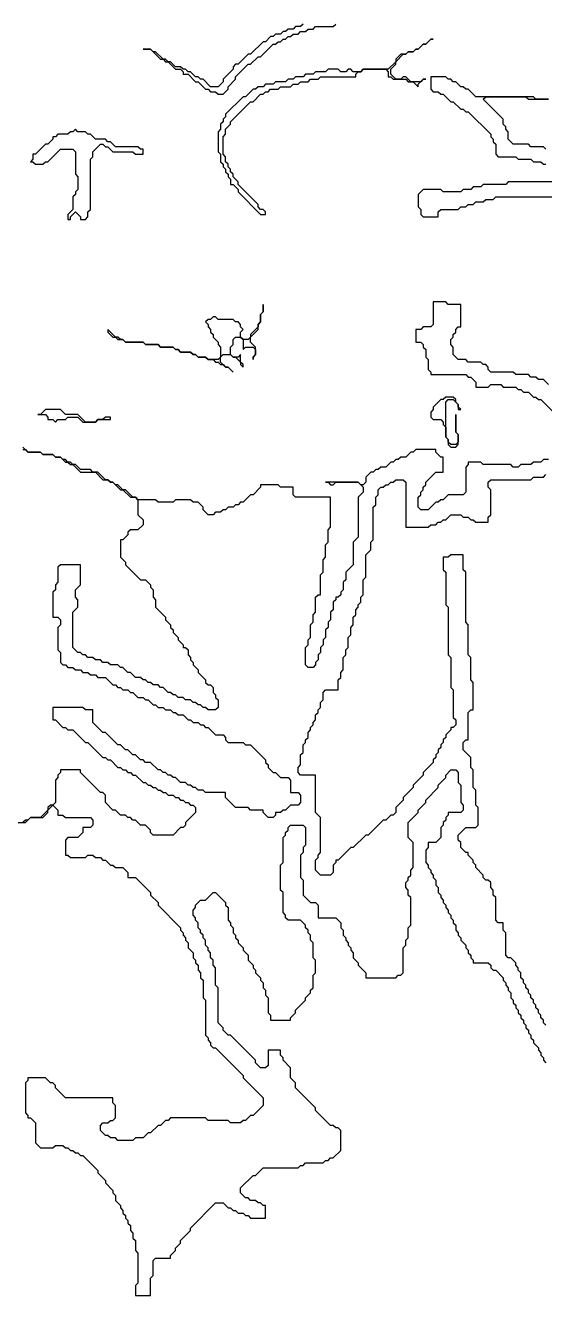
# Model space of a CAD drawing. Header units: metres. Extents: x 0 to 1000, y 0 to 1405.
# Drawn here: x 696.7 to 748.6, y 0.2 to 127.1 of the extents above; entities that cross this region are included whole.
import ezdxf

# ---------------------------------------------------------------- set-up
doc = ezdxf.new("R2010")
doc.units = ezdxf.units.M

msp = doc.modelspace()

# ---------------------------------------------------------------- linework, layer by layer
for points in [[(724.5, 127.25), (724.25, 127), (723.75, 127), (723.5, 126.75), (723, 126.75), (722.75, 126.5), (722.5, 126.5), (722.25, 126.25), (721.75, 126.25), (721.5, 126), (721.25, 126), (720.75, 125.5), (720.5, 125.5), (719.25, 124.25), (719, 124.25), (718, 123.25), (717.75, 123.25), (717.5, 123), (717.5, 122.75), (716.5, 121.75), (716.5, 121.5), (716, 121), (715.25, 121), (714.5, 121.75), (714.25, 121.75), (714, 122), (713.75, 122), (713.25, 122.5), (713, 122.5), (712.75, 122.75), (712.5, 122.75), (712.25, 123), (711.75, 123), (711.25, 123.5), (711, 123.5), (710.75, 123.75), (710.5, 123.75), (709.75, 124.5), (709.5, 124.5), (709.25, 124.75), (708.5, 124.75), (709.25, 124.75), (710.25, 123.75), (710.5, 123.75), (710.75, 123.5), (711, 123.5), (711.75, 122.75), (712.25, 122.75), (712.5, 122.5), (712.5, 122.25), (713, 122.25), (713.75, 121.5), (714, 121.5), (714.75, 120.75), (715, 120.75), (715.25, 120.5), (715.75, 120.5), (716, 120.25), (716.5, 120.25), (717, 120.75), (717, 121), (717.75, 121.75), (717.75, 122), (719, 123.25), (719.25, 123.25), (720, 124), (720.25, 124), (721.5, 125.25), (721.75, 125.25), (722, 125.5), (722.25, 125.5), (722.5, 125.75), (722.75, 125.75), (723, 126), (723.25, 126), (723.5, 126.25), (724, 126.25), (724.25, 126.5), (724.75, 126.5), (725, 126.75), (725.5, 126.75), (725.75, 127), (727.5, 127), (727.75, 127.25)], [(749, 119.75), (747.75, 119.75), (747.5, 120), (741.75, 120), (741, 120.75), (740.75, 120.75), (740.5, 121), (740.25, 121), (739.75, 121.5), (739.5, 121.5), (739.25, 121.75), (739, 121.75), (738.75, 122), (737.25, 122), (737.25, 120.75), (737.5, 120.5), (738, 120.5), (738.25, 120.25), (738.5, 120.25), (739.25, 119.5), (739.5, 119.5), (740.25, 118.75), (740.5, 118.75), (740.75, 118.5), (741, 118.5), (743.25, 116.25), (743.25, 116), (743.5, 115.75), (743.5, 115.5), (743.75, 115.25), (743.75, 114.25), (744, 114), (745.75, 114), (746, 113.75), (747.25, 113.75), (747.5, 113.5), (748.25, 113.5), (748.5, 113.25), (748.75, 113.25)], [(748.75, 114.75), (748.5, 115), (747.25, 115), (747, 115.25), (745.5, 115.25), (745, 115.75), (745, 116.5), (744.75, 116.75), (744.75, 117), (744.5, 117.25), (744.5, 117.75), (742.5, 119.75), (742.75, 120), (746.75, 120), (747, 119.75), (749, 119.75)], [(750.25, 111.5), (745, 111.5), (744.75, 111.25), (742.5, 111.25), (742.25, 111), (741.5, 111), (741.25, 110.75), (740.5, 110.75), (740.25, 110.5), (738.5, 110.5), (738.25, 110.75), (736.5, 110.75), (736, 110.25), (736, 109), (736.25, 108.75), (736.25, 108.25), (736.5, 108), (738, 108), (738, 108.5), (738.25, 108.75), (740, 108.75), (740.25, 109), (740.75, 109), (741, 109.25), (741.5, 109.25), (741.75, 109.5), (742.5, 109.5), (742.75, 109.75), (743.5, 109.75), (743.75, 110), (751, 110)], [(749, 91.25), (748.5, 91.75), (748, 91.75), (747.75, 92), (747.25, 92), (747, 92.25), (745.75, 92.25), (745.5, 92.5), (743.25, 92.5), (743, 92.75), (743, 93), (742.75, 93.25), (742.5, 93.25), (742.25, 93.5), (741, 93.5), (740.75, 93.75), (740, 93.75), (739.5, 94.25), (739.5, 95), (739.25, 95.25), (739.25, 95.75), (739.5, 96), (739.5, 96.25), (739.75, 96.5), (739.75, 96.75), (740, 97), (740.25, 97), (740.25, 99.25), (739, 99.25), (738.75, 99.5), (737.5, 99.5), (737.5, 97.25), (737.25, 97), (736.5, 97), (736.25, 96.75), (735.75, 96.75), (735.75, 95.5), (736.25, 95.5), (736.5, 95.25), (736.5, 95), (736.75, 94.75), (736.75, 94), (737, 93.75), (737, 92.75), (737.25, 92.5), (737.25, 92.25), (740.75, 92.25), (741, 92), (741.25, 92), (741.75, 91.5), (741.75, 91), (743, 91), (743.25, 91.25), (744.25, 91.25), (744.5, 91), (745.75, 91), (746, 90.75), (746.25, 90.75), (746.5, 90.5), (747, 90.5), (747.5, 90), (747.75, 90), (748, 89.75), (748.25, 89.75), (750.5, 87.5)], [(749, 83.75), (748.5, 83.75), (748.25, 83.5), (747.5, 83.5), (747.25, 83.25), (746.25, 83.25), (746, 83), (745.5, 83), (745.25, 83.25), (742.5, 83.25), (742.25, 83.5), (741, 83.5), (741, 83.25), (740.75, 83), (740.75, 80.5), (740.5, 80.25), (739, 80.25), (738.5, 79.75), (738.25, 79.75), (738, 79.5), (737.75, 79.5), (737, 78.75), (736.25, 78.75), (736, 79), (736, 80), (736.25, 80.25), (736.25, 80.5), (736.5, 80.75), (736.5, 81), (736.75, 81.25), (736.75, 81.5), (737.75, 82.5), (738.5, 82.5), (738.5, 84), (738.25, 84), (737.75, 84.5), (737.75, 84.75), (735.75, 84.75), (735.5, 84.5), (735.25, 84.5), (734.75, 84), (734.25, 84), (734, 83.75), (733.75, 83.75), (733.5, 83.5), (733.25, 83.5), (732.75, 83), (732.25, 83), (732, 82.75), (731.75, 82.75), (731.5, 82.5), (731.25, 82.5), (730.75, 82), (730.75, 81.5), (730.5, 81.25), (730.25, 81.25), (730, 81.5), (726.75, 81.5), (727, 81.5), (727.25, 81.25), (727.5, 81.25), (727.75, 81.5), (730, 81.5), (730.5, 81), (730.5, 80.5), (730, 80), (730, 76), (729.5, 75.5), (729.5, 73.25), (728.75, 72.5), (728.75, 71.75), (728.5, 71.5), (728.5, 70.75), (728.25, 70.5), (728.25, 70.25), (728, 70), (727.75, 70), (727.75, 69.75), (727.5, 69.5), (727.5, 68.75), (727.25, 68.5), (727.25, 67.75), (727, 67.5), (727, 67), (726.75, 66.75), (726.75, 66), (726.5, 65.75), (726.5, 65.25), (726.25, 65), (726.25, 64.5), (726, 64.25), (726, 63.75), (725.75, 63.5), (725.75, 63.25), (725.5, 63), (725, 63), (724.75, 63.25), (724.75, 65), (725, 65.25), (725, 65.75), (725.25, 66), (725.25, 67.25), (725.5, 67.5), (725.5, 68.25), (725.75, 68.5), (725.75, 70), (726, 70.25), (726.25, 70.25), (726.25, 72.25), (726.5, 72.5), (726.5, 73.75), (726.75, 74), (726.75, 75.25), (727, 75.5), (727, 76.75), (727.25, 77), (727.25, 80), (723.75, 80), (723.5, 80.25), (723.5, 81), (722.25, 81), (722, 81.25), (720.25, 81.25), (720.25, 81), (719.5, 80.25), (719.25, 80.25), (718.5, 79.5), (718.25, 79.5), (718, 79.25), (717.75, 79.25), (717.5, 79), (717, 79), (716.75, 78.75), (716.5, 78.75), (716.25, 78.5), (715.75, 78.5), (715.5, 78.25), (715, 78.25), (714.5, 78.75), (714.5, 79), (714, 79.5), (713.5, 79.5), (713.25, 79.75), (711.75, 79.75), (711.5, 79.5), (710, 79.5), (709.75, 79.75), (708, 79.75), (707.75, 80), (707.5, 80), (706.75, 80.75), (706.5, 80.75), (706, 81.25), (705.75, 81.25), (705.5, 81.5), (705.25, 81.5), (705, 81.75), (704.75, 81.75), (704, 82.5), (703.5, 82.5), (703.25, 82.75), (702.25, 82.75), (701.75, 83.25), (701.5, 83.25), (701.25, 83.5), (701, 83.5), (700.75, 83.75), (700.5, 83.75), (700.25, 84), (699.75, 84), (699.5, 84.25), (698.5, 84.25), (698.25, 84.5), (697, 84.5), (696.5, 85)], [(696.5, 84.75), (696.75, 84.75), (697, 84.5), (698.25, 84.5), (698.5, 84.25), (699.5, 84.25), (699.75, 84), (700.25, 84), (700.75, 83.5), (701, 83.5), (701.25, 83.25), (701.5, 83.25), (702.25, 82.5), (703.75, 82.5), (704.5, 81.75), (705, 81.75), (705.25, 81.5), (705.5, 81.5), (706.25, 80.75), (706.5, 80.75), (707.25, 80), (707.75, 80), (708, 79.75), (708, 78.25), (708.5, 77.75), (708.5, 77.25), (708, 76.75), (707.25, 76.75), (707, 76.5), (707, 76.25), (706.5, 75.75), (706.25, 75.75), (706.25, 74), (706.75, 73.5), (706.75, 73.25), (708.25, 71.75), (708.75, 71.75), (709.25, 71.25), (709.25, 71), (709.5, 70.75), (709.5, 70), (709.75, 69.75), (709.75, 69), (710.75, 68), (710.75, 67.75), (711.25, 67.25), (711.25, 67), (711.5, 66.75), (711.5, 66.5), (712, 66), (712, 65.75), (712.5, 65.25), (712.5, 65), (712.75, 65), (713, 64.75), (713, 64.25), (713.25, 64), (713.25, 63.75), (713.5, 63.5), (713.5, 63.25), (714, 62.75), (714, 62.5), (714.75, 61.75), (714.75, 61.5), (715, 61.25), (715.25, 61.25), (715.5, 61), (715.5, 60.5), (715.75, 60.25), (715.75, 60), (716, 59.75), (716, 59), (715.75, 58.75), (715, 58.75), (714.75, 59), (714.5, 59), (714.25, 59.25), (714, 59.25), (713.75, 59.5), (713.5, 59.5), (713.25, 59.75), (712.75, 59.75), (712.5, 60), (712, 60), (711.75, 60.25), (711.5, 60.25), (711.25, 60.5), (711, 60.5), (710.5, 61), (710.25, 61), (710, 61.25), (709.5, 61.25), (709.25, 61.5), (709, 61.5), (708.75, 61.75), (708.5, 61.75), (708.25, 62), (707.75, 62), (707.25, 62.5), (707, 62.5), (706.5, 63), (706.25, 63), (706, 63.25), (705.25, 63.25), (705, 63.5), (704.5, 63.5), (704.25, 63.75), (703.75, 63.75), (703.5, 64), (703, 64), (702.75, 64.25), (702.5, 64.25), (702.25, 64.5), (702, 64.5), (701.5, 65), (701.5, 68.5), (702, 69), (702, 69.75), (701.75, 70), (701.75, 70.75), (702.25, 71.25), (702.25, 73.25), (700.25, 73.25), (700, 73), (700, 71.5), (699.75, 71.25), (699.75, 70.75), (699.5, 70.5), (699.5, 68), (700, 68), (700.25, 67.75), (700.25, 67.25), (700, 67), (700, 64.75), (700.25, 64.5), (700.25, 63.5), (700.5, 63.25), (700.75, 63.25), (701, 63), (701.5, 63), (701.75, 62.75), (702.25, 62.75), (702.5, 62.5), (703, 62.5), (703.25, 62.25), (703.75, 62.25), (704, 62), (704.75, 62), (705.5, 61.25), (705.75, 61.25), (706, 61), (706.25, 61), (706.5, 60.75), (707, 60.75), (707.25, 60.5), (707.5, 60.5), (708, 60), (708.5, 60), (708.75, 59.75), (709, 59.75), (709.5, 59.25), (709.75, 59.25), (710, 59), (710.5, 59), (710.75, 58.75), (711.25, 58.75), (711.5, 58.5), (711.75, 58.5), (712, 58.25), (712.5, 58.25), (713, 57.75), (713.25, 57.75), (713.5, 57.5), (714, 57.5), (714.25, 57.25), (714.5, 57.25), (714.75, 57), (715, 57), (715.75, 56.25), (716.5, 56.25), (716.75, 56), (716.75, 55.75), (717, 55.5), (718.5, 55.5), (718.75, 55.25), (719.25, 55.25), (720.75, 53.75), (720.75, 53.5), (721, 53.25), (721, 53), (721.5, 52.5), (721.75, 52.5), (722.25, 52), (723, 52), (723.25, 51.75), (723.25, 50.5), (724, 50.5), (724.25, 50.25), (724.25, 49.5), (724, 49.25), (723.25, 49.25), (722.75, 48.75), (722.5, 48.75), (722.25, 48.5), (721.75, 48.5), (721.75, 48.25), (721.5, 48), (721, 48), (720.5, 48.5), (720.5, 48.75), (719.25, 48.75), (719, 49), (717.75, 49), (716.75, 50), (716.75, 50.5), (714.75, 50.5), (714.5, 50.75), (714, 50.75), (713.75, 51), (713.5, 51), (713.25, 51.25), (713, 51.25), (712.75, 51.5), (712.25, 51.5), (711.75, 52), (711.5, 52), (711.25, 52.25), (711, 52.25), (710.75, 52.5), (710.5, 52.5), (710.25, 52.75), (710, 52.75), (709.25, 53.5), (708.75, 53.5), (708.5, 53.75), (708.25, 53.75), (707.75, 54.25), (707.5, 54.25), (707, 54.75), (706.75, 54.75), (706.25, 55.25), (706, 55.25), (704.75, 56.5), (704.5, 56.5), (703.5, 57.5), (703.5, 58.75), (702.75, 58.75), (702.5, 59), (699.5, 59), (699.5, 57.75), (699.75, 57.75), (700.5, 57), (700.75, 57), (701, 56.75), (701.5, 56.75), (702.75, 55.5), (703, 55.5), (704.5, 54), (704.75, 54), (705, 53.75), (705.25, 53.75), (706, 53), (706.25, 53), (706.5, 52.75), (706.75, 52.75), (707, 52.5), (707.25, 52.5), (707.5, 52.25), (707.75, 52.25), (708.5, 51.5), (708.75, 51.5), (709, 51.25), (709.25, 51.25), (709.5, 51), (709.75, 51), (710, 50.75), (710.25, 50.75), (710.5, 50.5), (710.75, 50.5), (711, 50.25), (711.5, 50.25), (711.75, 50), (712, 50), (712.25, 49.75), (712.5, 49.75), (712.75, 49.5), (713, 49.5), (713.25, 49.25), (713.5, 49.25), (713.75, 49), (713.75, 48.5), (712.75, 47.5), (712.75, 47.25), (712.5, 47), (712.25, 47), (711.5, 46.25), (709.5, 46.25), (709.25, 46.5), (709.25, 46.75), (708.75, 47.25), (708.25, 47.25), (707.75, 47.75), (707.5, 47.75), (707.25, 48), (707, 48), (706.75, 48.25), (706.25, 48.25), (705.75, 48.75), (705.5, 48.75), (704.75, 49.5), (704.75, 50.25), (704.5, 50.5), (704.25, 50.5), (702.25, 52.5), (702.25, 52.75), (700.25, 52.75), (700.25, 52.5), (700, 52.25), (700, 52), (699.75, 51.75), (699.75, 49.5), (699.5, 49.25), (699.25, 49.25), (699, 49), (699, 48.75), (698.25, 48), (697.25, 48), (697, 47.75), (696.75, 47.75), (696.5, 47.5)], [(748.75, 27.25), (748.5, 27.5), (748.5, 27.75), (748.25, 28), (748.25, 28.25), (748, 28.5), (748, 28.75), (747.75, 29), (747.75, 29.25), (747.5, 29.5), (747.5, 29.75), (747.25, 30), (747.25, 30.25), (747, 30.5), (747, 30.75), (746.75, 31), (746.75, 31.25), (746.5, 31.5), (746.5, 31.75), (746.25, 32), (746.25, 32.5), (746, 32.75), (746, 33), (745.75, 33.25), (745.75, 33.5), (745.25, 34), (745, 34), (744.75, 34.25), (744.75, 36.5), (744.5, 36.75), (744.5, 37.5), (744, 37.5), (743.75, 37.75), (743.75, 40), (743.5, 40.25), (743.5, 40.75), (743.25, 41), (743.25, 41.5), (743, 41.75), (742.75, 41.75), (742.5, 42), (742.5, 42.25), (741.75, 43), (741.75, 43.25), (741.5, 43.5), (741.5, 43.75), (741, 44.25), (741, 44.5), (740.75, 44.5), (740.25, 45), (740.25, 45.5), (740, 45.75), (740, 46.25), (740.75, 47), (741.75, 47), (742, 47.25), (742, 49), (741.75, 49.25), (741.75, 50.75), (741.5, 51), (741.5, 52.75), (741.25, 53), (741.25, 54), (740.5, 54.75), (740.5, 55.5), (740.75, 55.75), (741, 55.75), (741, 58.5), (741.25, 58.75), (741.5, 58.75), (741.5, 61.5), (741.25, 61.75), (741.25, 64), (741, 64.25), (741, 67.25), (740.75, 67.5), (740.75, 72.5), (740.5, 72.75), (740.5, 74.25), (739.25, 74.25), (739, 74), (738.5, 74), (738.5, 72.75), (738.75, 72.5), (738.75, 69.25), (739, 69), (739, 64.25), (739.25, 64), (739.25, 61), (739.5, 60.75), (739.5, 58), (739.75, 57.75), (739.75, 57.25), (739.5, 57), (739.25, 57), (739.25, 56.75), (738.75, 56.25), (738.75, 56), (738.5, 55.75), (738.5, 55.5), (738.25, 55.25), (738.25, 55), (738, 54.75), (738, 54.5), (737.75, 54.25), (737.75, 54), (737.5, 53.75), (737.5, 53.5), (736.5, 52.5), (736.5, 52.25), (735.5, 51.25), (735.5, 51), (734.5, 50), (734.5, 49.75), (733.75, 49), (733.75, 48.5), (733.5, 48.25), (733.25, 48.25), (732.75, 47.75), (732.5, 47.75), (731, 46.25), (730.75, 46.25), (729.5, 45), (729.25, 45), (728, 43.75), (727.75, 43.75), (727.75, 43.5), (727.5, 43.25), (727.5, 42.5), (727.25, 42.25), (726.25, 42.25), (725.75, 42.75), (725.75, 43.75), (726, 44), (726, 44.25), (726.25, 44.5), (726.25, 48), (725.75, 48.5), (725.75, 52.25), (724.25, 52.25), (724, 52.5), (724, 53), (724.25, 53.25), (724.25, 54.25), (724.5, 54.5), (724.5, 55.25), (724.75, 55.5), (724.75, 55.75), (725, 56), (725, 56.5), (725.25, 56.75), (725.25, 57), (725.5, 57.25), (725.5, 57.5), (725.75, 57.75), (725.75, 58.25), (726, 58.5), (726, 58.75), (726.25, 59), (726.25, 59.5), (726.5, 59.75), (726.5, 60.5), (726.75, 60.75), (728, 60.75), (728, 61.75), (728.25, 62), (728.25, 62.5), (728.5, 62.75), (728.5, 64), (728.75, 64.25), (728.75, 64.75), (729, 65), (729, 66), (729.25, 66.25), (729.25, 67), (729.5, 67.25), (729.5, 68), (729.75, 68.25), (729.75, 68.75), (730, 69), (730, 69.25), (730.25, 69.5), (730.25, 70), (730.5, 70.25), (730.5, 71.75), (730.75, 72), (730.75, 74.25), (731.25, 74.75), (731.25, 75.5), (731.5, 75.75), (731.5, 79), (731.75, 79.25), (731.75, 80), (732, 80.25), (732, 80.75), (732.25, 81), (732.5, 81), (732.75, 81.25), (733, 81.25), (733.25, 81.5), (733.5, 81.5), (733.75, 81.75), (734.5, 81.75), (734.75, 81.5), (734.75, 77), (737, 77), (737.25, 77.25), (737.75, 77.25), (738, 77.5), (738.25, 77.5), (738.5, 77.75), (738.75, 77.75), (739.25, 78.25), (740.25, 78.25), (740.5, 78), (741, 78), (741.25, 77.75), (741.5, 77.75), (741.75, 77.5), (743, 77.5), (743, 78), (743.25, 78.25), (743.25, 80.75), (743, 81), (743, 81.5), (743.25, 81.75), (747.25, 81.75), (747.5, 82), (748.5, 82), (748.75, 82.25)], [(695.25, 47.5), (696.75, 47.5), (697.25, 48), (698.5, 48), (699, 48.5), (699, 48.75), (699.5, 49.25), (700, 48.75), (700, 48.25), (700.5, 48.25), (700.75, 48), (703.25, 48), (703.5, 47.75), (703.5, 47.25), (703.25, 47), (702.5, 47), (702.5, 46.5), (702, 46), (701, 46), (700.75, 45.75), (700.75, 44.25), (701, 44.25), (701.25, 44), (702.75, 44), (703, 44.25), (703.5, 44.25), (703.75, 44), (704.25, 44), (704.5, 43.75), (704.75, 43.75), (705.25, 43.25), (705.5, 43.25), (705.75, 43), (706.5, 43), (707, 42.5), (707, 42), (707.75, 42), (709.25, 40.5), (709.25, 40.25), (710, 39.5), (710, 39.25), (712.25, 37), (712.25, 36.75), (712.5, 36.5), (712.5, 36.25), (712.75, 36), (712.75, 35.75), (713, 35.5), (713, 35), (713.5, 34.5), (713.5, 34), (713.75, 33.75), (713.75, 33.5), (714, 33.25), (714, 32.75), (714.25, 32.5), (714.25, 32), (714.5, 31.75), (714.5, 30), (714.75, 29.75), (714.75, 26.25), (715, 26), (715, 25.75), (715.25, 25.5), (715.25, 25.25), (715.5, 25), (715.75, 25), (718.5, 22.25), (718.5, 22), (720.5, 20), (720.5, 19.25), (719.5, 18.25), (719.25, 18.25), (718.75, 17.75), (718.5, 17.75), (718.25, 17.5), (717.25, 17.5), (717, 17.75), (715, 17.75), (714.75, 18), (711.25, 18), (711, 17.75), (710.75, 17.75), (710.25, 17.25), (710, 17.25), (709.25, 16.5), (709, 16.5), (708.5, 16), (707.75, 16), (707.5, 15.75), (706, 15.75), (705.75, 16), (705.25, 16), (705, 16.25), (704.75, 16.25), (704.25, 16.75), (704.25, 17.25), (704.5, 17.5), (705, 17.5), (705.25, 17.75), (705.5, 17.75), (705.75, 18), (705.75, 19.25), (705.5, 19.5), (705.5, 20), (700.75, 20), (699.75, 21), (699.75, 21.25), (699.5, 21.5), (699.25, 21.5), (698.75, 22), (697, 22), (697, 21.75), (696.75, 21.5), (696.75, 18.5), (697, 18.25), (697, 18), (697.25, 18), (697.75, 17.5), (697.75, 15.5), (698.25, 15), (699.5, 15), (699.75, 15.25), (700.5, 15.25), (700.75, 15), (701, 15), (701.25, 14.75), (701.5, 14.75), (701.75, 14.5), (702, 14.5), (702.25, 14.25), (702.5, 14.25), (704, 12.75), (704, 12.5), (704.75, 11.75), (704.75, 11.5), (705.5, 10.75), (705.5, 10.5), (705.75, 10.25), (705.75, 9.75), (706.25, 9.25), (706.25, 9), (706.5, 8.75), (706.5, 8.5), (706.75, 8.25), (706.75, 8), (707, 7.75), (707, 7.5), (707.25, 7.25), (707.25, 6.75), (707.5, 6.5), (707.5, 6), (707.75, 5.75), (707.75, 4.75), (708, 4.5), (708, 1.5), (707.75, 1.25), (707.75, 0.25), (709.25, 0.25), (709.25, 2), (709.5, 2.25), (709.5, 3.75), (709.75, 4), (711.25, 4), (711.25, 4.25), (711.75, 4.75), (711.75, 5), (712.25, 5.5), (712.25, 5.75), (713.25, 6.75), (713.25, 7), (715.75, 9.5), (716.5, 9.5), (717, 9), (717.25, 9), (717.5, 8.75), (717.75, 8.75), (718, 8.5), (718.5, 8.5), (718.75, 8.25), (719, 8.25), (719.25, 8), (720.75, 8), (720.75, 9.25), (720.5, 9.25), (720.25, 9.5), (720, 9.5), (719.75, 9.75), (719.25, 9.75), (719, 10), (718.75, 10), (718.25, 10.5), (718.25, 11), (719.5, 12.25), (719.75, 12.25), (720.5, 13), (724, 13), (724.25, 13.25), (724.5, 13.25), (724.75, 13.5), (726.5, 13.5), (726.75, 13.75), (727, 13.75), (727.25, 14), (727.5, 14), (728.25, 14.75), (728.25, 16.75), (728, 17), (727.75, 17), (727.5, 17.25), (727.25, 17.25), (725.75, 18.75), (725.75, 19), (723.75, 21), (723.75, 21.5), (723.25, 22), (723.25, 23), (722.5, 23.75), (722.5, 24), (722.25, 24.25), (722.25, 24.75), (721, 24.75), (721, 23.25), (720.75, 23), (720.25, 23), (719.75, 23.5), (719.75, 23.75), (717.25, 26.25), (717, 26.25), (716.5, 26.75), (716.5, 27), (716, 27.5), (716, 31), (715.75, 31.25), (715.75, 33), (715.5, 33.25), (715.5, 33.75), (715.25, 34), (715.25, 34.5), (715, 34.75), (715, 35), (714.75, 35.25), (714.75, 35.75), (714.5, 36), (714.5, 36.25), (714.25, 36.5), (714.25, 36.75), (714, 37), (714, 37.5), (713.75, 37.75), (713.75, 38), (713.5, 38.25), (713.5, 38.75), (713.75, 39), (713.75, 39.25), (714.25, 39.75), (714.75, 39.75), (715.5, 40.5), (715.75, 40.5), (716.75, 39.5), (716.75, 39.25), (717, 39), (717, 37.75), (717.25, 37.5), (717.25, 37.25), (717.5, 37), (717.5, 36.5), (717.75, 36.25), (717.75, 36), (718, 35.75), (718, 35.5), (718.5, 35), (718.5, 34.75), (719, 34.25), (719, 33.75), (719.5, 33.25), (719.5, 33), (719.75, 32.75), (719.75, 32.5), (720.25, 32), (720.25, 31.75), (720.5, 31.5), (720.5, 31), (720.75, 30.75), (720.75, 30.25), (721, 30), (721, 28.5), (721.25, 28.25), (721.25, 27.75), (723.25, 27.75), (723.25, 28), (723.75, 28.5), (723.75, 28.75), (724.75, 29.75), (724.75, 30), (725.25, 30.5), (725.25, 30.75), (725.5, 31), (725.5, 32.25), (725.75, 32.5), (725.75, 33.75), (725.5, 34), (725.5, 35.5), (725.25, 35.75), (725.25, 36.25), (725, 36.5), (725, 36.75), (724.75, 37), (724.75, 37.25), (724.25, 37.75), (723, 37.75), (722.75, 38), (722.75, 38.25), (722.5, 38.5), (722.5, 40.5), (722.25, 40.75), (722.25, 43.25), (722.5, 43.5), (722.5, 46), (722.75, 46.25), (722.75, 46.5), (723, 46.75), (723, 47), (723.25, 47.25), (724.5, 47.25), (724.75, 47), (724.75, 45.25), (724.5, 45), (724.5, 44.5), (724.25, 44.25), (724.25, 42), (724.5, 41.75), (724.5, 40.25), (725.25, 39.5), (725.75, 39.5), (726, 39.25), (726, 38), (727.75, 38), (728.25, 37.5), (728.25, 37), (728.5, 36.75), (728.5, 36.25), (728.75, 36), (728.75, 35.75), (729, 35.5), (729, 35.25), (729.25, 35), (729.25, 34.75), (729.5, 34.5), (729.5, 34), (730, 33.5), (730, 33.25), (730.75, 32.5), (730.75, 32), (733.75, 32), (734, 32.25), (734.25, 32.25), (734.5, 32.5), (734.5, 35), (734.75, 35.25), (734.75, 35.75), (735, 36), (735, 37), (735.25, 37.25), (735.25, 40), (735, 40.25), (735, 40.75), (734.75, 41), (734.75, 41.5), (735, 41.75), (735, 42), (735.25, 42.25), (735.25, 42.75), (735.5, 43), (735.5, 45.5), (735, 46), (735, 47.5), (736, 48.5), (736, 48.75), (736.75, 49.5), (736.75, 49.75), (738, 51), (738, 51.25), (738.75, 52), (738.75, 52.25), (739.25, 52.75), (739.75, 52.75), (740, 52.5), (740, 51.5), (740.25, 51.25), (740.25, 49.5), (740.5, 49.25), (740.5, 48.75), (740.25, 48.5), (739, 48.5), (739, 48.25), (738.75, 48), (738.75, 47.75), (738.5, 47.5), (738.5, 47.25), (738.25, 47), (738.25, 46), (737.75, 45.5), (737, 45.5), (737, 45), (736.75, 44.75), (736.75, 43.5), (737, 43.25), (737, 43), (737.25, 42.75), (737.25, 42.5), (737.5, 42.25), (737.5, 42), (737.75, 41.75), (737.75, 41.25), (738, 41), (738, 40.5), (738.25, 40.25), (738.25, 40), (738.5, 39.75), (738.5, 39.5), (738.75, 39.25), (738.75, 39), (739, 38.75), (739, 38.5), (739.25, 38.25), (739.25, 38), (739.5, 37.75), (739.5, 37.5), (739.75, 37.25), (739.75, 36.75), (740, 36.5), (740, 36.25), (740.25, 36), (740.25, 35.75), (740.75, 35.25), (740.75, 35), (741, 34.75), (741, 34.5), (741.25, 34.25), (741.25, 34), (741.5, 33.75), (741.5, 33.5), (743, 33.5), (743.25, 33.25), (743.25, 33), (743.5, 32.75), (743.75, 32.75), (744.5, 32), (744.5, 31.75), (744.75, 31.5), (744.75, 31.25), (745, 31), (745, 30.75), (745.25, 30.5), (745.25, 30), (745.5, 29.75), (745.5, 29.5), (745.75, 29.25), (745.75, 29), (746, 28.75), (746, 28.5), (746.25, 28.25), (746.25, 28), (746.5, 27.75), (746.5, 27.5), (746.75, 27.25), (746.75, 27), (747, 26.75), (747, 26.5), (747.25, 26.25), (747.25, 26), (747.5, 25.75), (747.5, 25.5), (748, 25), (748, 24.75), (748.25, 24.5), (748.25, 24.25), (748.5, 24), (748.5, 23.75), (748.75, 23.5)]]:
    msp.add_lwpolyline(points)
for points in [[(737.25, 125.75), (736.75, 125.25), (736.5, 125.25), (736, 124.75), (735.75, 124.75), (735.5, 124.5), (735, 124.5), (734.75, 124.25), (734.25, 124.25), (733.75, 123.75), (733.75, 123.5), (733, 122.75), (730.5, 122.75), (730.25, 122.5), (729.5, 122.5), (729.25, 122.75), (729, 122.75), (728.75, 122.5), (728.25, 122.5), (728, 122.75), (727, 122.75), (726.75, 122.5), (725.75, 122.5), (725.5, 122.25), (724.75, 122.25), (724.5, 122), (723.75, 122), (723.5, 121.75), (723, 121.75), (722.75, 121.5), (721.75, 121.5), (721.5, 121.25), (720.75, 121.25), (720.5, 121), (720, 121), (719.75, 120.75), (719.5, 120.75), (718.75, 120), (718.5, 120), (716.75, 118.25), (716.75, 118), (716.5, 117.75), (716.5, 117.5), (716.25, 117.25), (716.25, 116.75), (716, 116.5), (716, 114.5), (716.25, 114.25), (716.25, 113.5), (716.5, 113.25), (716.5, 113), (716.75, 112.75), (716.75, 112.5), (717, 112.25), (717, 112), (717.25, 111.75), (717.25, 111.25), (717.5, 111.25), (718, 110.75), (718, 110.5), (720.25, 108.25), (720.75, 108.25), (720.75, 108.5), (720.5, 108.75), (720.25, 108.75), (720, 109), (720, 109.25), (718, 111.25), (718, 111.5), (717.5, 112), (717.5, 112.25), (717.25, 112.5), (717.25, 112.75), (717, 113), (717, 113.25), (716.75, 113.5), (716.75, 114), (716.5, 114.25), (716.5, 116), (716.75, 116.25), (716.75, 116.75), (717.25, 117.25), (717.25, 117.5), (719.25, 119.5), (719.5, 119.5), (720.25, 120.25), (720.5, 120.25), (720.75, 120.5), (721, 120.5), (721.25, 120.75), (722, 120.75), (722.25, 121), (723.25, 121), (723.5, 121.25), (724, 121.25), (724.25, 121.5), (725, 121.5), (725.25, 121.75), (726, 121.75), (726.25, 122), (729.75, 122), (729.75, 122.25), (730, 122.5), (730.25, 122.5), (730.5, 122.75), (732.75, 122.75), (733, 122.5), (733, 122), (733.25, 122), (733.5, 121.75), (734.75, 121.75), (735, 121.5), (735.5, 121.5), (736, 121), (736, 121.25), (736.5, 121.75), (736.75, 121.75), (736.5, 121.75), (736.25, 121.5), (735.25, 121.5), (734.75, 122), (734.5, 122), (734.25, 121.75), (733.75, 121.75), (733.25, 122.25), (733.25, 122.75), (733.75, 123.25), (733.75, 123.5), (734.5, 124.25), (734.75, 124.25), (735, 124.5), (735.5, 124.5), (735.75, 124.75), (736, 124.75), (736.5, 125.25), (736.75, 125.25), (737.25, 125.75), (737.5, 125.75)], [(701.75, 116.75), (701.5, 116.5), (701.25, 116.5), (701, 116.25), (700, 116.25), (699.75, 116), (699.5, 116), (699.5, 115.75), (699, 115.25), (698.75, 115.25), (697.75, 114.25), (697.5, 114.25), (697.5, 113.75), (697.25, 113.5), (697.5, 113.5), (697.75, 113.25), (698.5, 113.25), (698.75, 113.5), (699, 113.5), (700.25, 114.75), (701.5, 114.75), (701.75, 114.5), (701.75, 112.25), (702, 112), (702, 110.75), (701.75, 110.5), (701.75, 110.25), (701.5, 110), (701.5, 108.75), (701, 108.25), (701, 107.75), (701.25, 107.75), (701.25, 108), (701.75, 108.5), (702.25, 108), (702.25, 107.75), (702.75, 107.75), (703, 108), (703, 108.5), (703.25, 108.75), (703.25, 113.75), (703.5, 114), (703.5, 114.5), (704.25, 115.25), (704.5, 115.25), (704.75, 115), (705, 115), (705.5, 114.5), (707.5, 114.5), (707.75, 114.25), (708.5, 114.25), (708.5, 114.75), (708.25, 114.75), (708, 115), (705.75, 115), (705.25, 115.5), (705, 115.5), (704.75, 115.75), (703.75, 115.75), (703.25, 116.25), (703, 116.25), (702.75, 116.5), (702, 116.5)], [(720.5, 99.25), (720.5, 98.5), (720.25, 98.25), (720.25, 97.5), (720, 97.25), (720, 97), (719.25, 96.25), (719.25, 96), (719, 95.75), (718.5, 95.75), (718.25, 96), (718.25, 96.5), (718.5, 96.75), (718.25, 97), (718.25, 97.25), (718, 97.5), (717.75, 97.5), (717.5, 97.75), (716, 97.75), (715.75, 98), (715.5, 98), (715.25, 97.75), (715, 97.75), (714.75, 97.5), (715, 97.25), (715, 97), (715.25, 96.75), (715.25, 96.5), (715.5, 96.25), (715.5, 96), (716, 95.5), (716, 95.25), (716.25, 95), (716.25, 94), (716, 93.75), (715, 93.75), (714.75, 94), (714, 94), (713.75, 94.25), (713.5, 94.25), (713.25, 94.5), (712.25, 94.5), (712, 94.75), (711.75, 94.75), (711.5, 95), (710.25, 95), (710, 95.25), (708.75, 95.25), (708.5, 95.5), (706.75, 95.5), (706.5, 95.75), (706.25, 95.75), (706, 96), (705.75, 96), (705, 96.75), (705, 96.5), (705.5, 96), (705.75, 96), (706, 95.75), (706.5, 95.75), (706.75, 95.5), (708.5, 95.5), (708.75, 95.25), (710, 95.25), (710.25, 95), (711.5, 95), (711.75, 94.75), (712, 94.75), (712.25, 94.5), (713.25, 94.5), (713.5, 94.25), (713.75, 94.25), (714, 94), (714.75, 94), (715, 93.75), (715.5, 93.75), (715.75, 93.5), (716, 93.5), (716.25, 93.25), (716.5, 93.25), (716.75, 93), (717, 93), (717.5, 92.5), (717, 93), (716.75, 93), (716.25, 93.5), (716.25, 94), (716.5, 94.25), (717.25, 94.25), (717.5, 94), (717.75, 94), (718.25, 93.5), (718.25, 93.25), (718.5, 93), (718.5, 93.25), (718.25, 93.5), (718.25, 94.25), (718, 94), (717.5, 94), (717.25, 94.25), (717.25, 95), (717.5, 95.25), (717.5, 95.75), (717.75, 96), (718.25, 96), (718.5, 95.75), (718.5, 94.75), (718.75, 95), (719.5, 95), (719.75, 94.75), (719.75, 94.25), (719.5, 94), (719.5, 93.75), (719.5, 94), (719.75, 94.25), (719.75, 95), (719.25, 95.5), (719.25, 96), (720, 96.75), (720, 97.25), (720.25, 97.5), (720.25, 98.25), (720.5, 98.5)], [(738.75, 90), (738.5, 89.75), (738.25, 89.75), (737.5, 89), (737.5, 88.75), (737.25, 88.5), (737.25, 88), (737.5, 87.75), (738.25, 87.75), (738.5, 87.5), (738.5, 87.25), (738.75, 87), (738.75, 86), (739, 85.75), (739, 85.25), (739.25, 85), (739.75, 85), (740, 85.25), (740, 86.25), (739.75, 86.5), (739.75, 88.25), (739.75, 86.5), (740, 86.25), (740, 85.5), (739.75, 85.25), (739.25, 85.25), (739, 85.5), (739, 85.75), (738.75, 86), (738.75, 89.5), (739, 89.75), (739.5, 89.75), (740, 89.25), (740, 88.75), (740.25, 88.75), (740, 89), (740, 89.25), (739.75, 89.5), (739.75, 89.75), (739.5, 90)], [(698.75, 88.75), (698.25, 88.25), (698, 88.25), (698.75, 88.25), (699, 88), (699, 87.75), (699.5, 87.75), (699.75, 87.5), (700, 87.75), (700.75, 87.75), (701, 88), (702, 88), (702.5, 87.5), (703.75, 87.5), (704, 87.75), (705.25, 87.75), (705.25, 88), (704.75, 88), (704.5, 87.75), (704, 87.75), (703.75, 87.5), (702.75, 87.5), (702, 88.25), (700.75, 88.25), (700.25, 88.75)]]:
    msp.add_lwpolyline(points, close=True)

doc.saveas('drawing.dxf')
